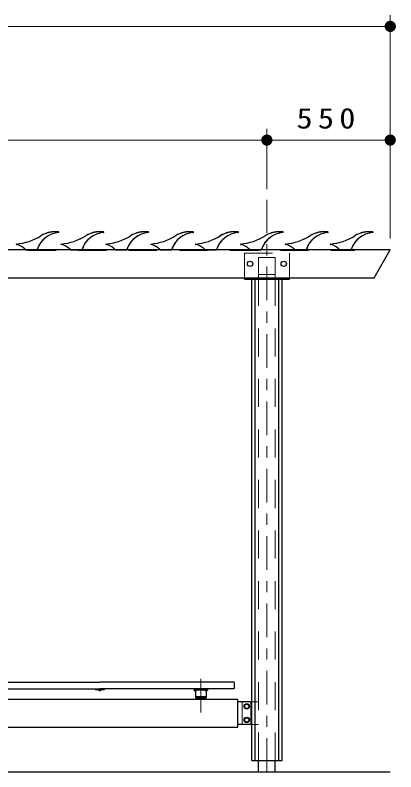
# Model space of a CAD drawing. Units: millimetres on the paper, with parts at other scales. Extents: x -385 to 0, y -10 to 267.
# Drawn here: x -266.6 to -232.7, y 75.7 to 143.1 of the extents above; entities that cross this region are included whole.
import ezdxf

# ---------------------------------------------------------------- set-up
doc = ezdxf.new("R2010")
doc.units = ezdxf.units.MM
doc.linetypes.add('USER1', pattern=[4.5, 2.5, -2])
doc.linetypes.add('USER2', pattern=[6, 3, -1, 1, -1])
doc.layers.add('LY_1', color=7, linetype='Continuous', lineweight=25)
doc.styles.add('ＭＳ ゴシック', font='')
doc.styles.get('ＭＳ ゴシック').set_extended_font_data('MS Gothic')

# ---------------------------------------------------------------- blocks, each defined once
blk = doc.blocks.new('filled_dot')
at = {"color": 0, "linetype": 'Continuous', "lineweight": -2, "const_width": 1.25}
blk.add_lwpolyline([(-0.625, 0, 1), (0.625, 0, 1)], format="xyb", close=True, dxfattribs=at)

msp = doc.modelspace()

# ---------------------------------------------------------------- linework, layer by layer
at = {"layer": 'LY_1', "lineweight": 13}
for p, q in [((-233.177, 123.235), (-233.177, 143.137)), ((-309.177, 142.137), (-233.177, 142.137)), ((-244.177, 127.622), (-244.177, 133.007)), ((-298.177, 132.007), (-244.177, 132.007)), ((-244.177, 132.007), (-233.177, 132.007))]:
    msp.add_line(p, q, dxfattribs=at)
at = {"layer": 'LY_1', "color": 2, "linetype": 'USER2', "lineweight": 13}
msp.add_line((-244.177, 75.735), (-244.177, 126.683), dxfattribs=at)
at = {"layer": 'LY_1', "color": 190, "linetype": 'USER1', "lineweight": 13}
for p, q in [((-269.977, 122.171), (-236.377, 122.171)), ((-236.377, 122.171), (-236.377, 122.235))]:
    msp.add_line(p, q, dxfattribs=at)
at = {"layer": 'LY_1', "color": 4, "linetype": 'USER1', "lineweight": 13}
for p, q in [((-265.659, 122.235), (-264.707, 122.235)), ((-261.659, 122.235), (-260.707, 122.235)), ((-257.659, 122.235), (-256.707, 122.235)), ((-253.659, 122.235), (-252.707, 122.235)), ((-249.659, 122.235), (-248.707, 122.235)), ((-245.659, 122.235), (-244.707, 122.235)), ((-241.659, 122.235), (-240.707, 122.235)), ((-237.659, 122.235), (-236.707, 122.235))]:
    msp.add_line(p, q, dxfattribs=at)
at = {"layer": 'LY_1', "color": 4}
for p, q in [((-265.659, 122.225), (-264.707, 122.225)), ((-261.659, 122.225), (-260.707, 122.225)), ((-257.659, 122.225), (-256.707, 122.225)), ((-253.659, 122.225), (-252.707, 122.225)), ((-249.659, 122.225), (-248.707, 122.225)), ((-245.659, 122.225), (-244.707, 122.225)), ((-241.659, 122.225), (-240.707, 122.225)), ((-237.659, 122.225), (-236.707, 122.225))]:
    msp.add_line(p, q, dxfattribs=at)
at = {"layer": 'LY_1', "linetype": 'USER1', "lineweight": 13}
for p, q in [((-246.177, 119.735), (-246.177, 121.935)), ((-246.177, 121.935), (-242.177, 121.935)), ((-244.927, 119.615), (-244.927, 121.535)), ((-244.927, 121.535), (-243.427, 121.535)), ((-243.427, 119.615), (-243.427, 121.535)), ((-242.177, 119.735), (-242.177, 121.935)), ((-244.927, 120.035), (-243.427, 120.035)), ((-244.927, 76.735), (-244.927, 119.615)), ((-243.427, 76.735), (-243.427, 119.615)), ((-249.607, 82.455), (-250.547, 82.455)), ((-246.377, 80.065), (-246.377, 81.865)), ((-244.927, 81.965), (-246.277, 81.965)), ((-244.927, 79.965), (-246.277, 79.965))]:
    msp.add_line(p, q, dxfattribs=at)
at = {"layer": 'LY_1'}
for p, q in [((-246.177, 119.615), (-246.177, 119.735)), ((-246.177, 119.615), (-242.177, 119.615)), ((-245.527, 76.735), (-245.527, 119.615)), ((-245.227, 76.735), (-245.227, 119.615)), ((-243.127, 76.735), (-243.127, 119.615)), ((-242.827, 76.735), (-242.827, 119.615)), ((-242.177, 119.615), (-242.177, 119.735)), ((-271.017, 83.735), (-259.077, 83.735)), ((-247.137, 83.735), (-259.077, 83.735)), ((-247.077, 83.195), (-247.077, 83.675)), ((-271.017, 83.135), (-259.077, 83.135)), ((-259.457, 83.135), (-259.457, 83.045)), ((-258.697, 83.045), (-259.457, 83.045)), ((-259.195, 83.045), (-259.195, 83.035)), ((-258.959, 83.045), (-259.195, 83.045)), ((-258.959, 83.035), (-259.195, 83.035)), ((-247.137, 83.135), (-259.077, 83.135)), ((-258.959, 83.045), (-258.959, 83.035)), ((-258.697, 83.135), (-258.697, 83.045)), ((-250.685, 83.015), (-250.685, 83.005)), ((-250.449, 83.015), (-250.685, 83.015)), ((-250.449, 83.005), (-250.685, 83.005)), ((-250.677, 83.135), (-250.677, 83.015)), ((-249.477, 83.015), (-250.677, 83.015)), ((-250.547, 83.015), (-250.547, 82.335)), ((-250.449, 83.015), (-250.449, 83.005)), ((-249.705, 83.015), (-249.705, 83.005)), ((-249.469, 83.015), (-249.705, 83.015)), ((-249.469, 83.005), (-249.705, 83.005)), ((-249.607, 83.015), (-249.607, 82.335)), ((-249.477, 83.135), (-249.477, 83.015)), ((-249.469, 83.015), (-249.469, 83.005)), ((-250.547, 82.335), (-249.607, 82.335)), ((-249.607, 82.335), (-250.547, 82.335)), ((-295.577, 82.215), (-246.777, 82.215)), ((-246.777, 79.715), (-246.777, 82.215)), ((-245.677, 81.965), (-246.777, 81.965)), ((-246.197, 81.565), (-246.087, 81.755)), ((-246.087, 81.375), (-246.197, 81.565)), ((-246.087, 81.755), (-245.867, 81.755)), ((-245.867, 81.755), (-245.758, 81.565)), ((-245.758, 81.565), (-245.867, 81.375)), ((-245.577, 80.065), (-245.577, 81.865)), ((-245.867, 81.375), (-246.087, 81.375)), ((-246.197, 80.365), (-246.087, 80.555)), ((-246.087, 80.175), (-246.197, 80.365)), ((-246.087, 80.555), (-245.867, 80.555)), ((-245.867, 80.555), (-245.758, 80.365)), ((-245.758, 80.365), (-245.867, 80.175)), ((-295.577, 79.715), (-246.777, 79.715)), ((-245.677, 79.965), (-246.777, 79.965)), ((-245.867, 80.175), (-246.087, 80.175)), ((-245.527, 76.735), (-242.827, 76.735)), ((-244.927, 75.735), (-244.927, 76.735)), ((-243.427, 75.735), (-243.427, 76.735)), ((-309.177, 75.735), (-233.177, 75.735))]:
    msp.add_line(p, q, dxfattribs=at)
at = {"layer": 'LY_1', "linetype": 'USER2', "lineweight": 13}
msp.add_line((-250.077, 81.011), (-250.077, 84.292), dxfattribs=at)
at = {"layer": 'LY_1'}
msp.add_lwpolyline([(-309.177, 122.235), (-307.734, 119.735), (-234.621, 119.735), (-233.177, 122.235)], close=True, dxfattribs=at)
for centre, radius in [((-245.677, 120.985), 0.24), ((-242.677, 120.985), 0.24), ((-245.977, 81.565), 0.24), ((-245.977, 81.565), 0.19), ((-245.977, 80.365), 0.24), ((-245.977, 80.365), 0.19)]:
    msp.add_circle(centre, radius, dxfattribs=at)
at = {"layer": 'LY_1', "color": 4}
for centre, radius, start, end in [((-266.97, 127.719), 4.99, 275.2352, 301.88041), ((-262.574, 121.59), 2.19, 94.35776, 162.19171), ((-263.061, 121.435), 2.41, 82.30635, 121.88041), ((-262.742, 123.798), 0.025, 274.35776, 82.30635), ((-262.97, 127.719), 4.99, 275.2352, 301.88041), ((-258.574, 121.59), 2.19, 94.35776, 162.19171), ((-259.061, 121.435), 2.41, 82.30635, 121.88041), ((-258.742, 123.798), 0.025, 274.35776, 82.30635), ((-258.97, 127.719), 4.99, 275.2352, 301.88041), ((-254.574, 121.59), 2.19, 94.35776, 162.19171), ((-255.061, 121.435), 2.41, 82.30635, 121.88041), ((-254.742, 123.798), 0.025, 274.35776, 82.30635), ((-254.97, 127.719), 4.99, 275.2352, 301.88041), ((-250.574, 121.59), 2.19, 94.35776, 162.19171), ((-251.061, 121.435), 2.41, 82.30635, 121.88041), ((-250.742, 123.798), 0.025, 274.35776, 82.30635), ((-250.97, 127.719), 4.99, 275.2352, 301.88041), ((-246.574, 121.59), 2.19, 94.35776, 162.19171), ((-247.061, 121.435), 2.41, 82.30635, 121.88041), ((-246.742, 123.798), 0.025, 274.35776, 82.30635), ((-246.97, 127.719), 4.99, 275.2352, 301.88041), ((-242.574, 121.59), 2.19, 94.35776, 162.19171), ((-243.061, 121.435), 2.41, 82.30635, 121.88041), ((-242.742, 123.798), 0.025, 274.35776, 82.30635), ((-242.97, 127.719), 4.99, 275.2352, 301.88041), ((-238.574, 121.59), 2.19, 94.35776, 162.19171), ((-239.061, 121.435), 2.41, 82.30635, 121.88041), ((-238.742, 123.798), 0.025, 274.35776, 82.30635), ((-238.97, 127.719), 4.99, 275.2352, 301.88041), ((-234.574, 121.59), 2.19, 94.35776, 162.19171), ((-235.061, 121.435), 2.41, 82.30635, 121.88041), ((-234.742, 123.798), 0.025, 274.35776, 82.30635), ((-266.512, 122.725), 0.025, 95.2352, 260.5565), ((-266.744, 121.329), 1.39, 41.07659, 80.5565), ((-262.512, 122.725), 0.025, 95.2352, 260.5565), ((-262.744, 121.329), 1.39, 41.07659, 80.5565), ((-258.512, 122.725), 0.025, 95.2352, 260.5565), ((-258.744, 121.329), 1.39, 41.07659, 80.5565), ((-254.512, 122.725), 0.025, 95.2352, 260.5565), ((-254.744, 121.329), 1.39, 41.07659, 80.5565), ((-250.512, 122.725), 0.025, 95.2352, 260.5565), ((-250.744, 121.329), 1.39, 41.07659, 80.5565), ((-246.512, 122.725), 0.025, 95.2352, 260.5565), ((-246.744, 121.329), 1.39, 41.07659, 80.5565), ((-242.512, 122.725), 0.025, 95.2352, 260.5565), ((-242.744, 121.329), 1.39, 41.07659, 80.5565), ((-238.512, 122.725), 0.025, 95.2352, 260.5565), ((-238.744, 121.329), 1.39, 41.07659, 80.5565), ((-265.659, 122.275), 0.05, 221.07659, 270), ((-264.707, 122.275), 0.05, 270, 342.19171), ((-261.659, 122.275), 0.05, 221.07659, 270), ((-260.707, 122.275), 0.05, 270, 342.19171), ((-257.659, 122.275), 0.05, 221.07659, 270), ((-256.707, 122.275), 0.05, 270, 342.19171), ((-253.659, 122.275), 0.05, 221.07659, 270), ((-252.707, 122.275), 0.05, 270, 342.19171), ((-249.659, 122.275), 0.05, 221.07659, 270), ((-248.707, 122.275), 0.05, 270, 342.19171), ((-245.659, 122.275), 0.05, 221.07659, 270), ((-244.707, 122.275), 0.05, 270, 342.19171), ((-241.659, 122.275), 0.05, 221.07659, 270), ((-240.707, 122.275), 0.05, 270, 342.19171), ((-237.659, 122.275), 0.05, 221.07659, 270), ((-236.707, 122.275), 0.05, 270, 342.19171)]:
    msp.add_arc(centre, radius, start, end, dxfattribs=at)
at = {"layer": 'LY_1', "color": 4, "linetype": 'USER1', "lineweight": 13}
for centre, radius, start, end in [((-266.97, 127.719), 5, 275.2352, 301.88041), ((-262.574, 121.59), 2.2, 94.35776, 162.19171), ((-263.061, 121.435), 2.4, 82.30635, 121.88041), ((-262.742, 123.798), 0.015, 274.35776, 82.30635), ((-262.97, 127.719), 5, 275.2352, 301.88041), ((-258.574, 121.59), 2.2, 94.35776, 162.19171), ((-259.061, 121.435), 2.4, 82.30635, 121.88041), ((-258.742, 123.798), 0.015, 274.35776, 82.30635), ((-258.97, 127.719), 5, 275.2352, 301.88041), ((-254.574, 121.59), 2.2, 94.35776, 162.19171), ((-255.061, 121.435), 2.4, 82.30635, 121.88041), ((-254.742, 123.798), 0.015, 274.35776, 82.30635), ((-254.97, 127.719), 5, 275.2352, 301.88041), ((-250.574, 121.59), 2.2, 94.35776, 162.19171), ((-251.061, 121.435), 2.4, 82.30635, 121.88041), ((-250.742, 123.798), 0.015, 274.35776, 82.30635), ((-250.97, 127.719), 5, 275.2352, 301.88041), ((-246.574, 121.59), 2.2, 94.35776, 162.19171), ((-247.061, 121.435), 2.4, 82.30635, 121.88041), ((-246.742, 123.798), 0.015, 274.35776, 82.30635), ((-246.97, 127.719), 5, 275.2352, 301.88041), ((-242.574, 121.59), 2.2, 94.35776, 162.19171), ((-243.061, 121.435), 2.4, 82.30635, 121.88041), ((-242.742, 123.798), 0.015, 274.35776, 82.30635), ((-242.97, 127.719), 5, 275.2352, 301.88041), ((-238.574, 121.59), 2.2, 94.35776, 162.19171), ((-239.061, 121.435), 2.4, 82.30635, 121.88041), ((-238.742, 123.798), 0.015, 274.35776, 82.30635), ((-238.97, 127.719), 5, 275.2352, 301.88041), ((-234.574, 121.59), 2.2, 94.35776, 162.19171), ((-235.061, 121.435), 2.4, 82.30635, 121.88041), ((-234.742, 123.798), 0.015, 274.35776, 82.30635), ((-266.512, 122.725), 0.015, 95.2352, 260.5565), ((-266.744, 121.329), 1.4, 41.07659, 80.5565), ((-262.512, 122.725), 0.015, 95.2352, 260.5565), ((-262.744, 121.329), 1.4, 41.07659, 80.5565), ((-258.512, 122.725), 0.015, 95.2352, 260.5565), ((-258.744, 121.329), 1.4, 41.07659, 80.5565), ((-254.512, 122.725), 0.015, 95.2352, 260.5565), ((-254.744, 121.329), 1.4, 41.07659, 80.5565), ((-250.512, 122.725), 0.015, 95.2352, 260.5565), ((-250.744, 121.329), 1.4, 41.07659, 80.5565), ((-246.512, 122.725), 0.015, 95.2352, 260.5565), ((-246.744, 121.329), 1.4, 41.07659, 80.5565), ((-242.512, 122.725), 0.015, 95.2352, 260.5565), ((-242.744, 121.329), 1.4, 41.07659, 80.5565), ((-238.512, 122.725), 0.015, 95.2352, 260.5565), ((-238.744, 121.329), 1.4, 41.07659, 80.5565), ((-265.659, 122.275), 0.04, 221.07659, 270), ((-264.707, 122.275), 0.04, 270, 342.19171), ((-261.659, 122.275), 0.04, 221.07659, 270), ((-260.707, 122.275), 0.04, 270, 342.19171), ((-257.659, 122.275), 0.04, 221.07659, 270), ((-256.707, 122.275), 0.04, 270, 342.19171), ((-253.659, 122.275), 0.04, 221.07659, 270), ((-252.707, 122.275), 0.04, 270, 342.19171), ((-249.659, 122.275), 0.04, 221.07659, 270), ((-248.707, 122.275), 0.04, 270, 342.19171), ((-245.659, 122.275), 0.04, 221.07659, 270), ((-244.707, 122.275), 0.04, 270, 342.19171), ((-241.659, 122.275), 0.04, 221.07659, 270), ((-240.707, 122.275), 0.04, 270, 342.19171), ((-237.659, 122.275), 0.04, 221.07659, 270), ((-236.707, 122.275), 0.04, 270, 342.19171)]:
    msp.add_arc(centre, radius, start, end, dxfattribs=at)
at = {"layer": 'LY_1'}
for centre, radius, start, end in [((-247.137, 83.675), 0.06, 0, 90), ((-259.077, 83.143), 0.16, 222.43594, 317.56406), ((-250.567, 83.113), 0.16, 222.43594, 317.56406), ((-249.587, 83.113), 0.16, 222.43594, 317.56406), ((-247.137, 83.195), 0.06, 270, 0), ((-245.677, 81.865), 0.1, 0, 90), ((-245.677, 80.065), 0.1, 270, 0)]:
    msp.add_arc(centre, radius, start, end, dxfattribs=at)
at = {"layer": 'LY_1', "linetype": 'USER1', "lineweight": 13}
for centre, start, end in [((-246.277, 81.865), 90, 180), ((-246.277, 80.065), 180, 270)]:
    msp.add_arc(centre, 0.1, start, end, dxfattribs=at)

# ---------------------------------------------------------------- block references
at = {"layer": 'LY_1', "lineweight": 13, "xscale": 0.4, "yscale": 0.4, "rotation": 180}
for p in [(-233.177, 142.137), (-244.177, 132.007), (-233.177, 132.007)]:
    msp.add_blockref('filled_dot', p, dxfattribs=at)
at = {"layer": 'LY_1', "lineweight": 13, "xscale": 0.4, "yscale": 0.4}
msp.add_blockref('filled_dot', (-244.177, 132.007), dxfattribs=at)

# ---------------------------------------------------------------- texts
at = {"layer": 'LY_1', "insert": (-238.677, 133.007), "char_height": 1.833, "attachment_point": 8, "style": 'ＭＳ ゴシック'}
msp.add_mtext('\\T1.33;\\W1.15;550', dxfattribs=at)

doc.saveas('drawing.dxf')
